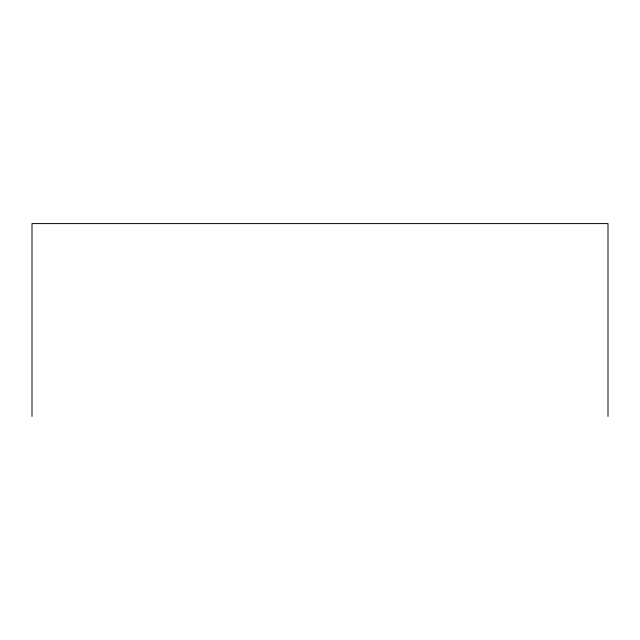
<?xml version="1.0" encoding="UTF-8"?>
<svg xmlns="http://www.w3.org/2000/svg" width="640" height="640" viewBox="0 0 640 640"><rect width="100%" height="100%" fill="white"/><g stroke="black" fill="none" stroke-linecap="round" stroke-linejoin="round"><path stroke-width="0.96" d="M608 416.408L608 223.592L32 223.592L32 416.408"/></g></svg>
